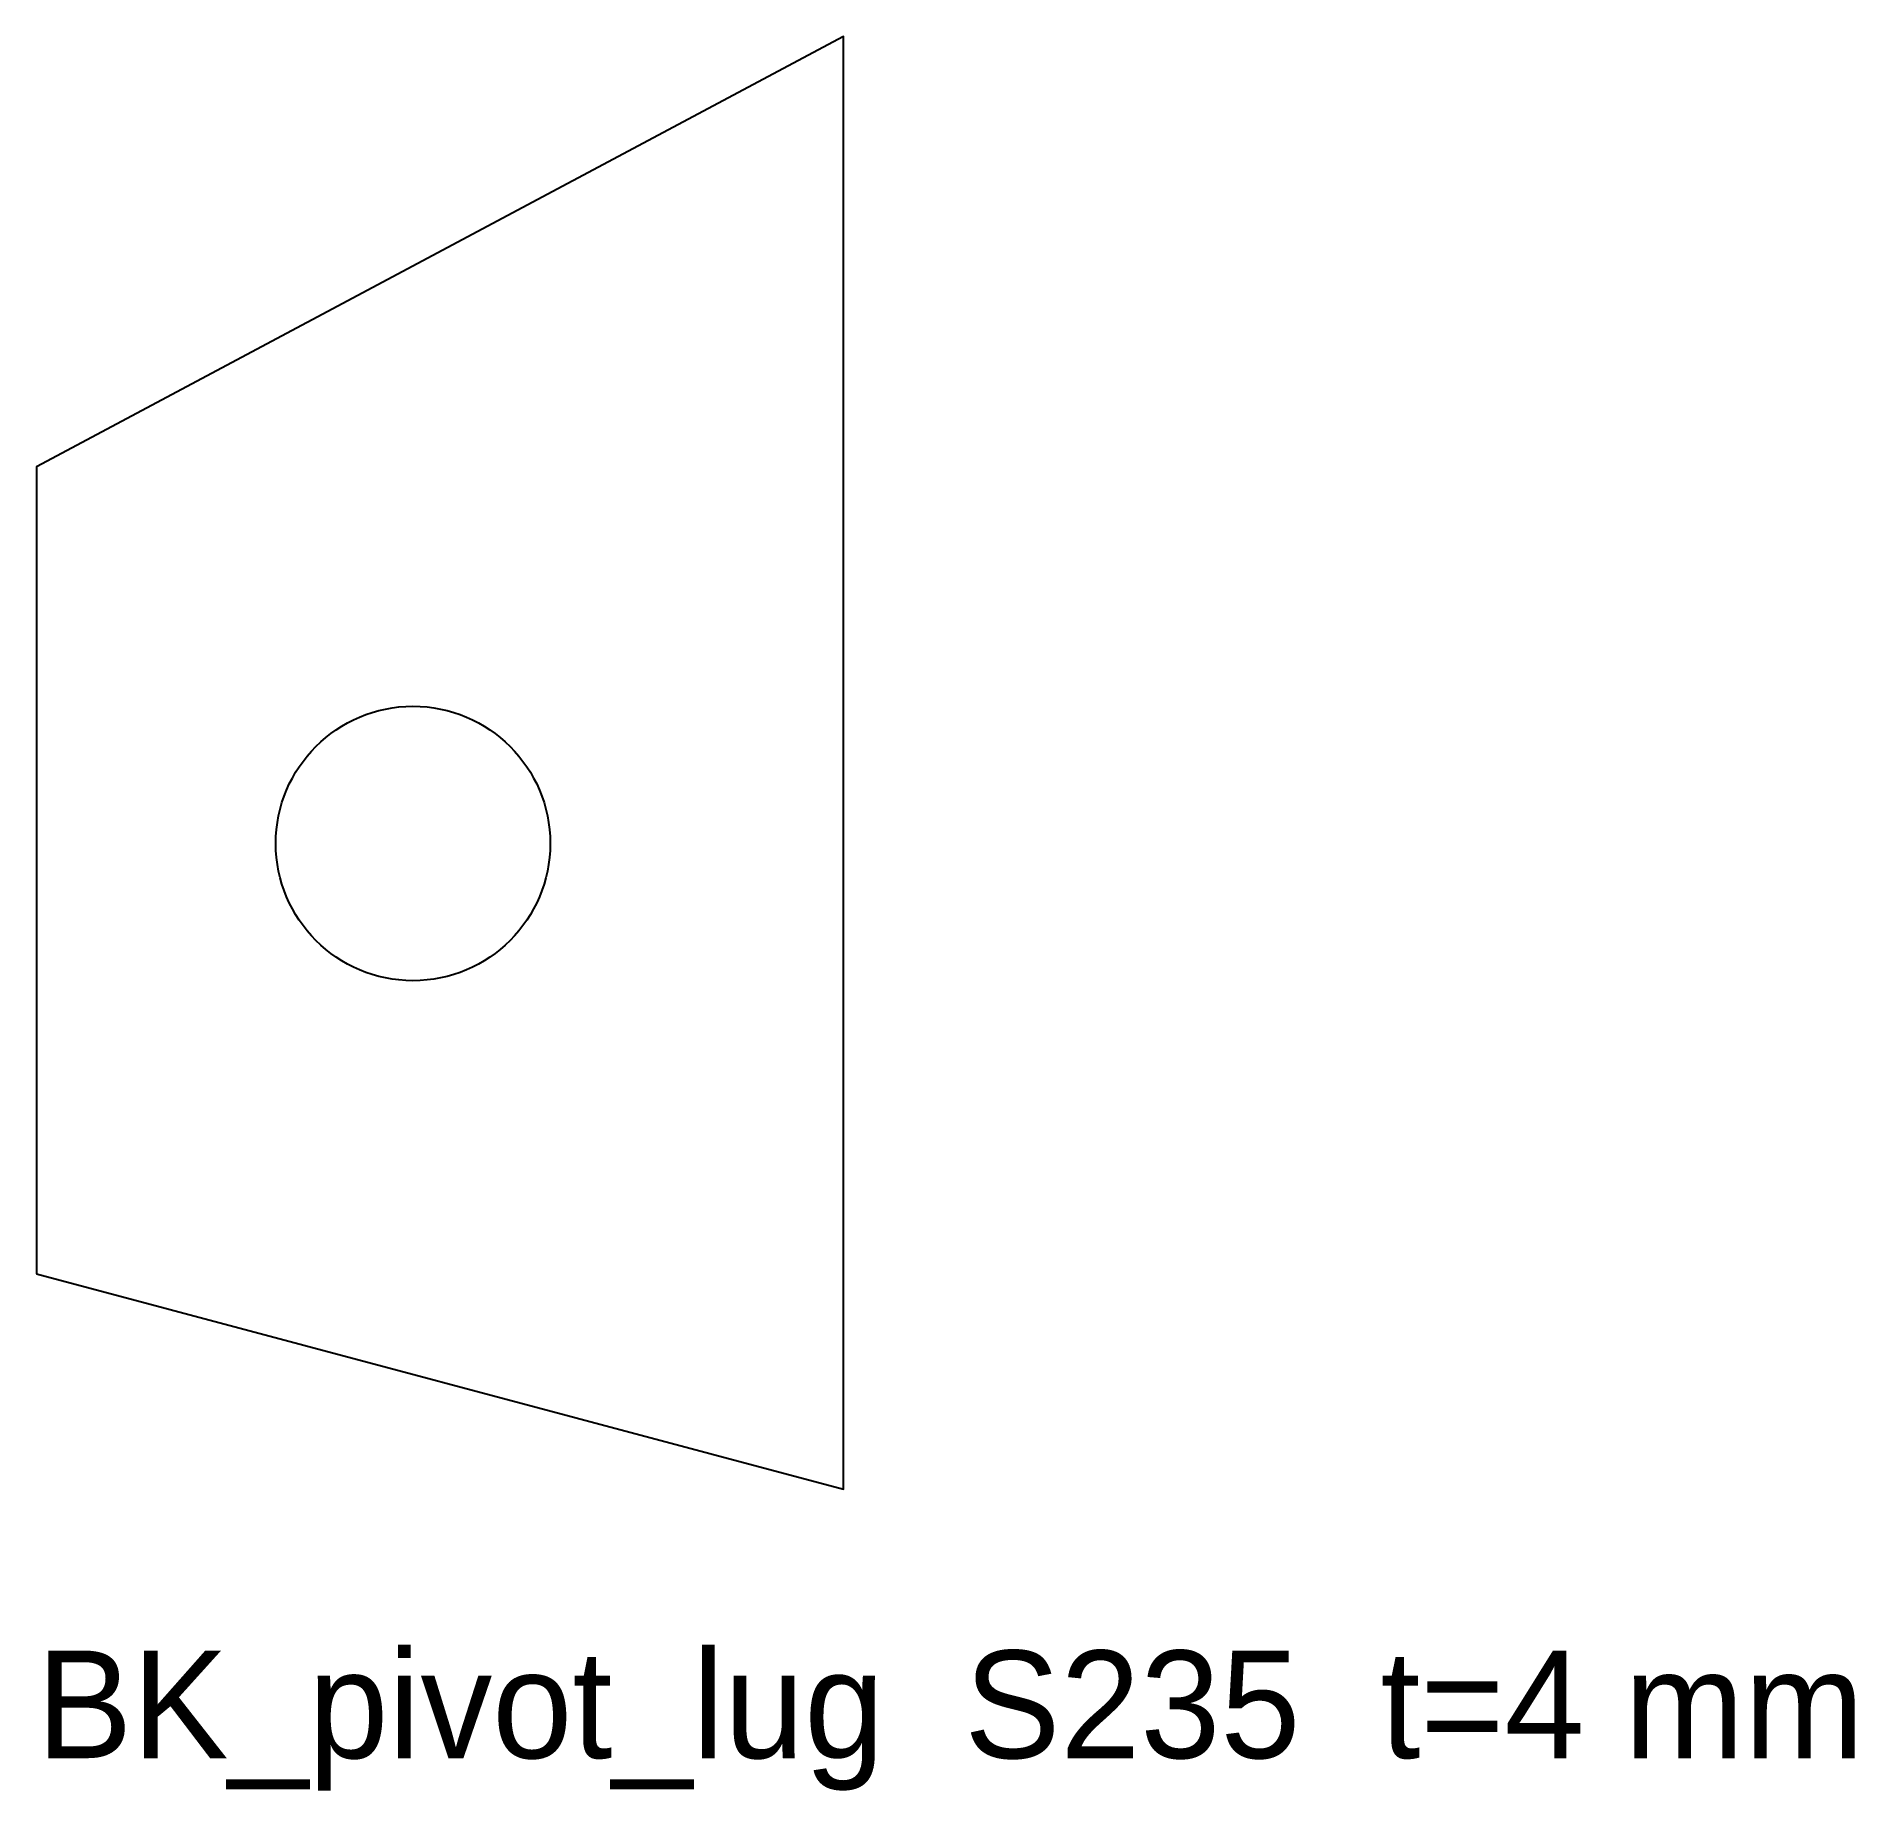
# Model space of a CAD drawing. Header units: millimetres. Extents: x -14 to 53.6, y -35.2 to 30.
import ezdxf

# ---------------------------------------------------------------- set-up
doc = ezdxf.new("R2010")
doc.units = ezdxf.units.MM
doc.layers.add('CUT', color=7, linetype='Continuous')
doc.layers.add('INFO', color=3, linetype='Continuous')

msp = doc.modelspace()

# ---------------------------------------------------------------- linework, layer by layer
at = {"layer": 'CUT'}
msp.add_lwpolyline([(-14, -16), (16, -24), (16, 30), (-14, 14)], close=True, dxfattribs=at)
msp.add_circle((0, 0), 5.1, dxfattribs=at)

# ---------------------------------------------------------------- texts
at = {"layer": 'INFO'}
msp.add_text('BK_pivot_lug  S235  t=4 mm', height=4, dxfattribs=at).set_placement((-14, -34))

doc.saveas('drawing.dxf')
